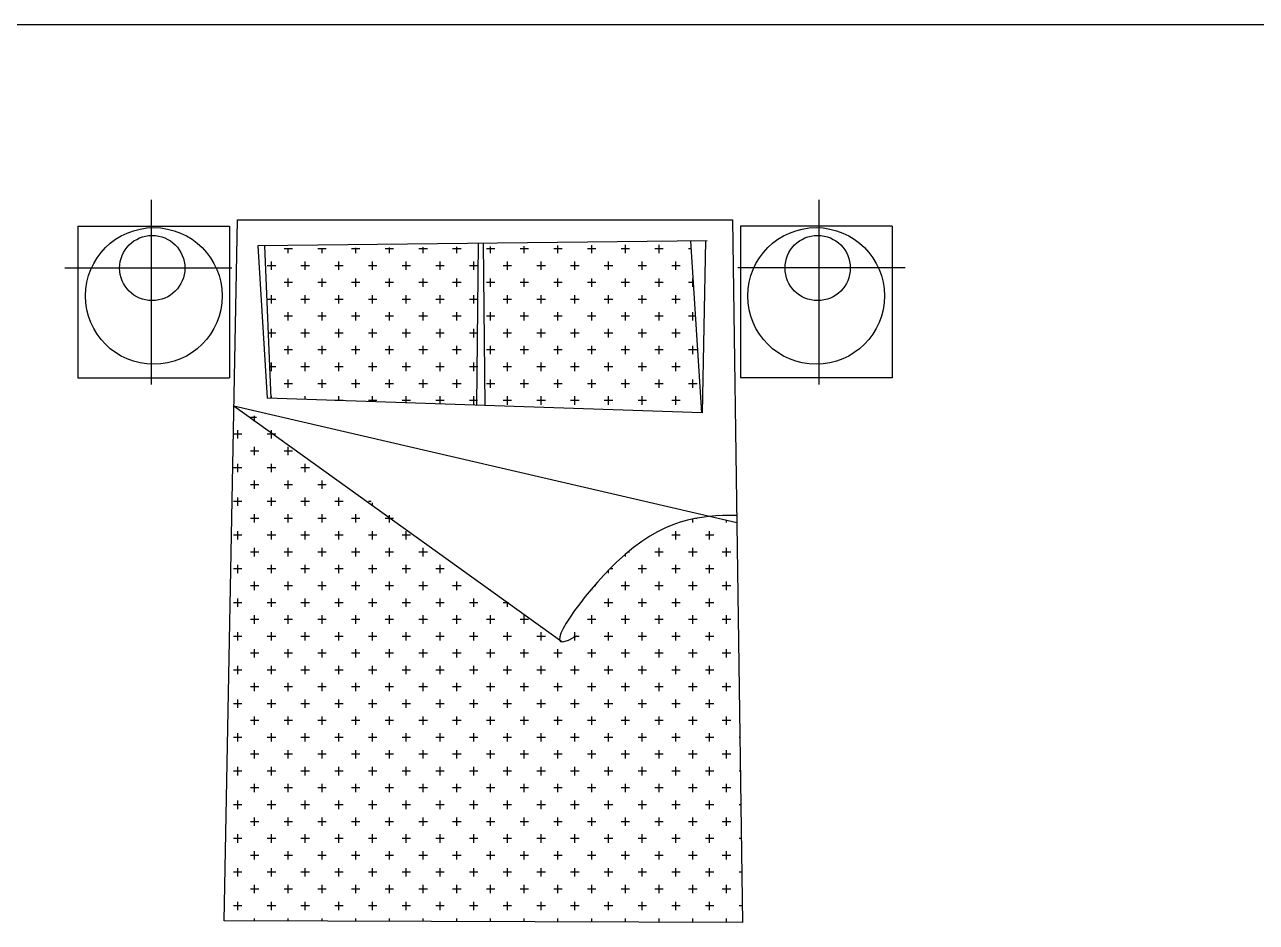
# Model space of a CAD drawing. Header units: inches. Extents: x 7.5 to 50, y 15.4 to 40.2.
# Drawn here: x 20.751 to 24.405, y 21.483 to 24.148 of the extents above; entities that cross this region are included whole.
import ezdxf

# ---------------------------------------------------------------- set-up
doc = ezdxf.new("R2010")
doc.units = ezdxf.units.IN
doc.header["$MEASUREMENT"] = 0
for name, color, linetype in [('02', 2, 'Continuous'), ('1', 1, 'Continuous'), ('8', 8, 'Continuous')]:
    doc.layers.add(name, color=color, linetype=linetype)
pattern_1 = [(180, (45.095597, 5.13213), (-0.05, 0.05), [0.025, -0.075]), (90, (45.083097, 5.11963), (0.05, 0.05), [0.025, -0.075])]

msp = doc.modelspace()

# ---------------------------------------------------------------- hatches: boundary and pattern name
at = {"layer": '8'}
h = msp.add_hatch(dxfattribs=at)
h.set_pattern_fill('CROSS', color=256, scale=0.2, angle=180, style=0)
h.set_pattern_definition(pattern_1)
h.paths.add_polyline_path([(22.1188, 23.0172), (22.1141, 23.4895), (22.727, 23.4962), (22.7594, 22.9959)])
h.paths.add_polyline_path([(22.0942, 23.018), (21.4815, 23.0383), (21.463, 23.4824), (22.0989, 23.4893)])
h = msp.add_hatch(dxfattribs=at)
h.set_pattern_fill('CROSS', color=256, scale=0.2, angle=180, style=0)
h.set_pattern_definition(pattern_1)
edge = h.paths.add_edge_path()
edge.add_line((21.4046, 23.0076), (21.3719, 23.0151))
edge.add_line((21.3719, 23.0151), (21.3432, 21.4881))
edge.add_line((21.3432, 21.4881), (22.8801, 21.4833))
edge.add_line((22.8801, 21.4833), (22.8633, 22.669))
edge.add_line((22.8633, 22.669), (22.7818, 22.6879))
edge.add_spline(control_points=[(22.7818, 22.6879), (22.6985, 22.6796), (22.5398, 22.6282), (22.3292, 22.3464), (22.3381, 22.3205)], knot_values=[113.7665, 113.7665, 113.7665, 113.7665, 398.284061, 628.103826, 628.103826, 628.103826, 628.103826], degree=3, periodic=0)
edge.add_line((22.3515, 22.3517), (22.3824, 22.3306))
edge.add_spline(control_points=[(22.3824, 22.3306), (22.3734, 22.3257), (22.3574, 22.3174), (22.3477, 22.3155), (22.3445, 22.3158)], knot_values=[652.285682, 652.285682, 652.285682, 652.285682, 680.293724, 703.578616, 703.578616, 703.578616, 703.578616], degree=3, periodic=0)
edge.add_spline(control_points=[(22.3445, 22.3158), (22.3411, 22.3161), (22.339, 22.3178), (22.3381, 22.3205)], knot_values=[628.103826, 628.103826, 628.103826, 628.103826, 652.285682, 652.285682, 652.285682, 652.285682], degree=3, periodic=0)
edge.add_line((22.3381, 22.3205), (21.4046, 23.0076))

# ---------------------------------------------------------------- linework, layer by layer
at = {"layer": '02'}
for p, q in [((21.1258, 23.6283), (21.1258, 23.0795)), ((23.1071, 23.6283), (23.1071, 23.0795)), ((20.9082, 23.5497), (21.3582, 23.5497)), ((20.9082, 23.5497), (20.9082, 23.0997)), ((21.3432, 21.4881), (21.3824, 23.5681)), ((21.3582, 23.5497), (21.3582, 23.0997)), ((21.3824, 23.5681), (22.8505, 23.5681)), ((22.8505, 23.5681), (22.8801, 21.4833)), ((23.3247, 23.5497), (22.8747, 23.5497)), ((22.8747, 23.5497), (22.8747, 23.0997)), ((23.3247, 23.5497), (23.3247, 23.0997)), ((22.7761, 23.5059), (21.4427, 23.4914)), ((22.0962, 23.4987), (22.0914, 23.0181)), ((22.1112, 23.4988), (22.1159, 23.0173)), ((22.7264, 23.5054), (22.7594, 22.9959)), ((22.7705, 23.5059), (22.7612, 22.9959)), ((21.4427, 23.4914), (21.4707, 23.0387)), ((21.4627, 23.4916), (21.4815, 23.0383)), ((20.8697, 23.4265), (21.3659, 23.4265)), ((23.3632, 23.4265), (22.867, 23.4265)), ((20.9082, 23.0997), (21.3582, 23.0997)), ((23.3247, 23.0997), (22.8747, 23.0997)), ((22.7612, 22.9959), (21.4707, 23.0387)), ((22.8633, 22.669), (21.3719, 23.0151)), ((22.3445, 22.3158), (21.3719, 23.0151)), ((22.8801, 21.4833), (21.3432, 21.4881))]:
    msp.add_line(p, q, dxfattribs=at)
for centre, radius in [((21.134, 23.3425), 0.2028), ((23.0989, 23.3425), 0.2028), ((21.1294, 23.4254), 0.0968), ((23.1035, 23.4254), 0.0968)]:
    msp.add_circle(centre, radius, dxfattribs=at)
msp.add_open_spline([(22.863, 22.6914), (22.7546, 22.6907), (22.5644, 22.6786), (22.2759, 22.2728), (22.3768, 22.3276), (22.3876, 22.3334)], degree=3, knots=[20.080118, 20.080118, 20.080118, 20.080118, 398.284061, 675.570574, 708.941051, 708.941051, 708.941051, 708.941051], dxfattribs=at)
at = {"layer": '1'}
msp.add_line((7.8117, 24.1479), (28.1379, 24.1479), dxfattribs=at)

doc.saveas('drawing.dxf')
